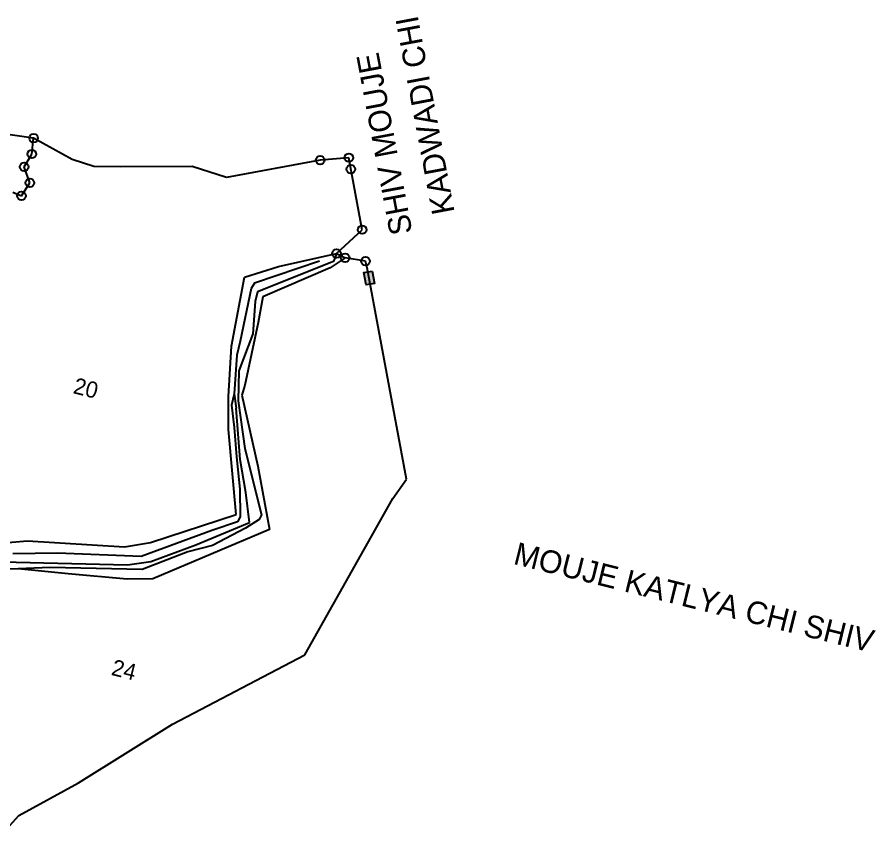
# Model space of a CAD drawing. Header units: metres. Extents: x 312545 to 317295, y 1913851 to 1916479.
# Drawn here: x 316342 to 317295, y 1914689 to 1915601 of the extents above; entities that cross this region are included whole.
import ezdxf

# ---------------------------------------------------------------- set-up
doc = ezdxf.new("R2010")
doc.units = ezdxf.units.M
for name, color, linetype in [('LINE_WATER', 4, 'Continuous'), ('POLY_PARCEL', 6, 'Continuous'), ('POLY_WATER', 4, 'Continuous'), ('TEXT_MAPOUT', 7, 'Continuous'), ('TEXT_PARCEL', 7, 'Continuous'), ('V_BOUND_LINE', 7, 'Continuous')]:
    doc.layers.add(name, color=color, linetype=linetype)
doc.styles.add('TEXT_MAP', font='')
doc.styles.get('TEXT_MAP').set_extended_font_data('Kruti Dev 050')

msp = doc.modelspace()

# ---------------------------------------------------------------- hatches: boundary and pattern name
msp.add_hatch(color=256).paths.add_polyline_path([(316728.84, 1915304.05), (316738.33, 1915305.82), (316735.78, 1915319.53), (316726.29, 1915317.76)])

# ---------------------------------------------------------------- linework, layer by layer
msp.add_lwpolyline([(316735.78, 1915319.53), (316738.33, 1915305.82), (316728.84, 1915304.05), (316726.29, 1915317.76)], close=True)
for centre in [(316359.97, 1915466.98), (316358.07, 1915449.43), (316677.92, 1915442.69), (316709.62, 1915445.36), (316349.41, 1915435.33), (316711.99, 1915432.65), (316355.83, 1915417.5), (316346.57, 1915403.04), (316724.55, 1915365.43), (316696.08, 1915339.02), (316705.63, 1915334.17), (316728.29, 1915330.41)]:
    msp.add_circle(centre, 4.77)
at = {"layer": 'LINE_WATER'}
for p, q in [((316696.08, 1915339.02), (316692.55, 1915330.09)), ((316677.26, 1915330.41), (316605.23, 1915306.05)), ((316692.55, 1915330.09), (316608.52, 1915296.52)), ((316601.26, 1915300.26), (316589.27, 1915241.68)), ((316605.23, 1915306.05), (316601.26, 1915300.26)), ((316608.52, 1915296.52), (316605.8, 1915285.53)), ((316605.8, 1915285.53), (316603.3, 1915249.77)), ((316603.3, 1915249.77), (316587.49, 1915208.82)), ((316589.27, 1915241.68), (316585.39, 1915226.03)), ((316585.39, 1915226.03), (316582.58, 1915183.28)), ((316587.49, 1915208.82), (316586.98, 1915175.39)), ((316582.58, 1915183.28), (316579.49, 1915170.74)), ((316582.58, 1915183.28), (316584.55, 1915167.16)), ((316579.49, 1915170.74), (316582.54, 1915145.96)), ((316589.19, 1915110.42), (316584.55, 1915167.16)), ((316586.98, 1915175.39), (316594.34, 1915122.34)), ((316582.54, 1915145.96), (316585.03, 1915113.19)), ((316594.34, 1915122.34), (316612.91, 1915048.84)), ((316585.03, 1915113.19), (316588.86, 1915077.27)), ((316595.25, 1915073.79), (316589.19, 1915110.42)), ((316588.86, 1915077.27), (316589.01, 1915046.5)), ((316599.41, 1915040.3), (316595.25, 1915073.79)), ((316589.01, 1915046.5), (316586.28, 1915041.17)), ((316610.18, 1915043.52), (316595.13, 1915034.18)), ((316612.91, 1915048.84), (316610.18, 1915043.52)), ((316539.82, 1915015.49), (316599.41, 1915040.3)), ((316586.28, 1915041.17), (316557.74, 1915031.64)), ((316595.13, 1915034.18), (316558.45, 1915014.66)), ((316557.74, 1915031.64), (316479.11, 1915002.74)), ((316489.87, 1914997.2), (316539.82, 1915015.49)), ((316558.45, 1915014.66), (316531.23, 1915007.63)), ((316386.59, 1915006.25), (316336.88, 1915005.5)), ((316479.11, 1915002.74), (316386.59, 1915006.25)), ((316531.23, 1915007.63), (316480.4, 1914988.08)), ((316324.98, 1914996.61), (316463.99, 1914993.39)), ((316463.99, 1914993.39), (316489.87, 1914997.2)), ((316378.39, 1914990.41), (316342.62, 1914988.79)), ((316480.4, 1914988.08), (316378.39, 1914990.41))]:
    msp.add_line(p, q, dxfattribs=at)
at = {"layer": 'POLY_PARCEL'}
for p, q in [((316358.07, 1915449.43), (316359.97, 1915466.98)), ((316349.41, 1915435.33), (316358.07, 1915449.43)), ((316355.83, 1915417.5), (316349.41, 1915435.33)), ((316346.57, 1915403.04), (316355.83, 1915417.5)), ((316336.77, 1915407.27), (316346.57, 1915403.04))]:
    msp.add_line(p, q, dxfattribs=at)
at = {"layer": 'POLY_WATER'}
for p, q in [((316631.57, 1915324.48), (316696.08, 1915339.02)), ((316696.08, 1915339.02), (316705.63, 1915334.17)), ((316705.63, 1915334.17), (316689.12, 1915323.11)), ((316593.97, 1915312.9), (316631.57, 1915324.48)), ((316689.12, 1915323.11), (316614.36, 1915290.95)), ((316579.37, 1915236.04), (316593.97, 1915312.9)), ((316614.36, 1915290.95), (316609.07, 1915262.47)), ((316609.07, 1915262.47), (316594.45, 1915192.72)), ((316576.24, 1915180.34), (316579.37, 1915236.04)), ((316594.45, 1915192.72), (316590.81, 1915181.62)), ((316576.01, 1915143.48), (316576.24, 1915180.34)), ((316590.81, 1915181.62), (316608.7, 1915102.92)), ((316584.71, 1915049.28), (316576.01, 1915143.48)), ((316608.7, 1915102.92), (316621.54, 1915032.59)), ((316489.71, 1915018.13), (316584.71, 1915049.28)), ((316621.54, 1915032.59), (316492.22, 1914977.94)), ((316314.78, 1915016.59), (316353.03, 1915020.01)), ((316353.03, 1915020.01), (316460.9, 1915013.27)), ((316460.9, 1915013.27), (316489.71, 1915018.13)), ((316342.62, 1914988.79), (316314.84, 1914988.12)), ((316398.29, 1914983.44), (316342.62, 1914988.79)), ((316463.6, 1914977.47), (316398.29, 1914983.44)), ((316492.22, 1914977.94), (316463.6, 1914977.47))]:
    msp.add_line(p, q, dxfattribs=at)
at = {"layer": 'V_BOUND_LINE'}
for p, q in [((316359.97, 1915466.98), (316207.84, 1915489.2)), ((316402.54, 1915443.41), (316359.97, 1915466.98)), ((316426.66, 1915435.57), (316402.54, 1915443.41)), ((316709.62, 1915445.36), (316677.92, 1915442.69)), ((316724.55, 1915365.43), (316709.62, 1915445.36)), ((316456.32, 1915435.03), (316426.66, 1915435.57)), ((316535.94, 1915435.74), (316456.32, 1915435.03)), ((316573.8, 1915423.26), (316535.94, 1915435.74)), ((316677.92, 1915442.69), (316573.8, 1915423.26)), ((316696.08, 1915339.02), (316724.55, 1915365.43)), ((316728.29, 1915330.41), (316705.63, 1915334.17)), ((316730.2, 1915323.12), (316728.29, 1915330.41)), ((316773.83, 1915088.56), (316730.2, 1915323.12)), ((316758.54, 1915066.94), (316773.83, 1915088.56)), ((316660.9, 1914893.43), (316758.54, 1915066.94)), ((316513.96, 1914816.44), (316660.9, 1914893.43)), ((316409.65, 1914751.19), (316513.96, 1914816.44)), ((316343.56, 1914714.9), (316409.65, 1914751.19)), ((316319.8, 1914689.18), (316343.56, 1914714.9))]:
    msp.add_line(p, q, dxfattribs=at)

# ---------------------------------------------------------------- texts
at = {"layer": 'TEXT_MAPOUT'}
for s, height, rotation, p in [('KADWADI CHI', 25.0532, 100.66237, (316827.24, 1915384.9)), ('SHIV MOUJE', 25.053, 100.66237, (316780.39, 1915362.19)), ('MOUJE KATLYA CHI SHIV', 25.0532, 346.07479, (316891.18, 1914994.54))]:
    msp.add_text(s, height=height, rotation=rotation, dxfattribs=at).set_placement(p)
at = {"layer": 'TEXT_PARCEL', "style": 'TEXT_MAP'}
for s, p in [('20', (316402.79, 1915184.03)), ('24', (316445.13, 1914871.31))]:
    msp.add_text(s, height=18.038, rotation=346.07479, dxfattribs=at).set_placement(p)

doc.saveas('drawing.dxf')
